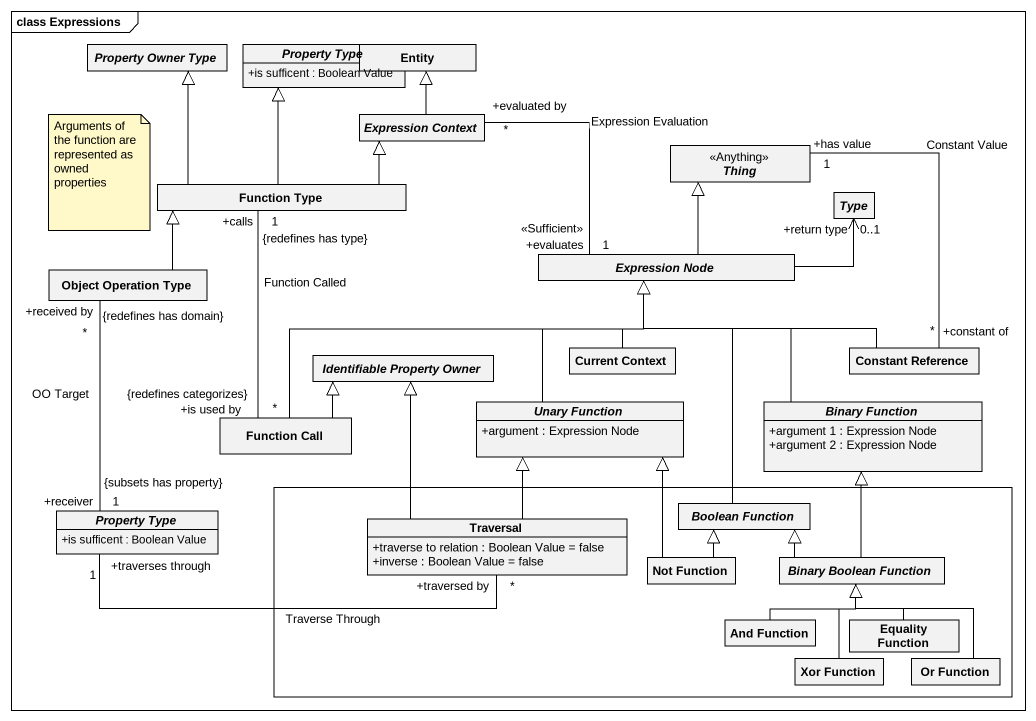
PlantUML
@startuml
mainframe class Expressions
hide circle
hide empty members
skinparam classAttributeIconSize 0
abstract class "Property Owner Type" as Property_Owner_Type
abstract class "Property Type" as Property_Type {
  +is sufficent : Boolean Value
}
class "Entity" as Entity_
abstract class "Expression Context" as Expression_Context
abstract class Thing <<Anything>>
class "Function Type" as Function_Type
abstract class Type
class "Object Operation Type" as Object_Operation_Type
abstract class "Expression Node" as Expression_Node
abstract class "Identifiable Property Owner" as Identifiable_Property_Owner
class "Current Context" as Current_Context
class "Constant Reference" as Constant_Reference
class "Function Call" as Function_Call
abstract class "Unary Function" as Unary_Function {
  +argument : Expression Node
}
abstract class "Binary Function" as Binary_Function {
  +argument 1 : Expression Node
  +argument 2 : Expression Node
}
abstract class "Property Type" as Property_Type_2 {
  +is sufficent : Boolean Value
}
rectangle " " as rectangle1 {
  class Traversal {
    +traverse to relation : Boolean Value = false
    +inverse : Boolean Value = false
  }
  abstract class "Boolean Function" as Boolean_Function
  class "Not Function" as Not_Function
  abstract class "Binary Boolean Function" as Binary_Boolean_Function
  class "And Function" as And_Function
  class "Equality Function" as Equality_Function
  class "Xor Function" as Xor_Function
  class "Or Function" as Or_Function
}
Expression_Context -up-|> Entity_
Expression_Context "+evaluated by\n*" -right- "+evaluates\n1\n<<Sufficient>>" Expression_Node : Expression Evaluation
Function_Type -up-|> Property_Owner_Type
Function_Type -up-|> Property_Type
Function_Type -right-|> Expression_Context
Object_Operation_Type -right-|> Function_Type
Object_Operation_Type "+received by\n*\n{redefines has domain}" -- "+receiver\n1\n{subsets has property}" Property_Type_2 : OO Target
Expression_Node -up-|> Thing
Expression_Node -right-> "+return type\n0..1" Type
Current_Context -up-|> Expression_Node
Constant_Reference "+constant of\n*" -up- "+has value\n1" Thing : Constant Value
Constant_Reference -left-|> Expression_Node
Function_Call "+is used by\n*\n{redefines categorizes}" -up- "+calls\n1\n{redefines has type}" Function_Type : Function Called
Function_Call -right-|> Expression_Node
Function_Call -right-|> Identifiable_Property_Owner
Unary_Function -up-|> Expression_Node
Binary_Function -up-|> Expression_Node
Traversal -up-|> Identifiable_Property_Owner
Traversal -up-|> Unary_Function
Traversal "+traversed by\n*" -left- "1\n+traverses through" Property_Type_2 : Traverse Through
Boolean_Function -up-|> Expression_Node
Not_Function -up-|> Unary_Function
Not_Function -up-|> Boolean_Function
Binary_Boolean_Function -up-|> Binary_Function
Binary_Boolean_Function -left-|> Boolean_Function
And_Function -up-|> Binary_Boolean_Function
Equality_Function -up-|> Binary_Boolean_Function
Xor_Function -up-|> Binary_Boolean_Function
Or_Function -up-|> Binary_Boolean_Function
note as N1
  Arguments of the function are represented as owned properties
end note
@enduml
